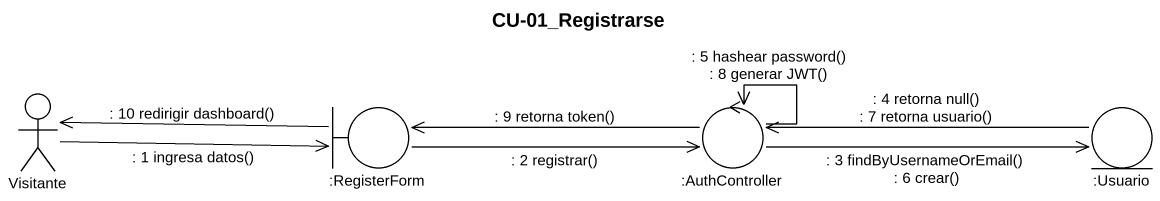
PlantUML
@startuml
title CU-01_Registrarse
actor Visitante
boundary ":RegisterForm" as RegisterForm
control ":AuthController" as AuthController
entity ":Usuario" as Usuario
Visitante -right-> RegisterForm : : 1 ingresa datos()
RegisterForm -left-> Visitante : : 10 redirigir dashboard()
RegisterForm -right-> AuthController : : 2 registrar()
AuthController -left-> RegisterForm : : 9 retorna token()
AuthController --> AuthController : : 5 hashear password()\n: 8 generar JWT()
AuthController -right-> Usuario : : 3 findByUsernameOrEmail()\n: 6 crear()
Usuario -left-> AuthController : : 4 retorna null()\n: 7 retorna usuario()
@enduml
